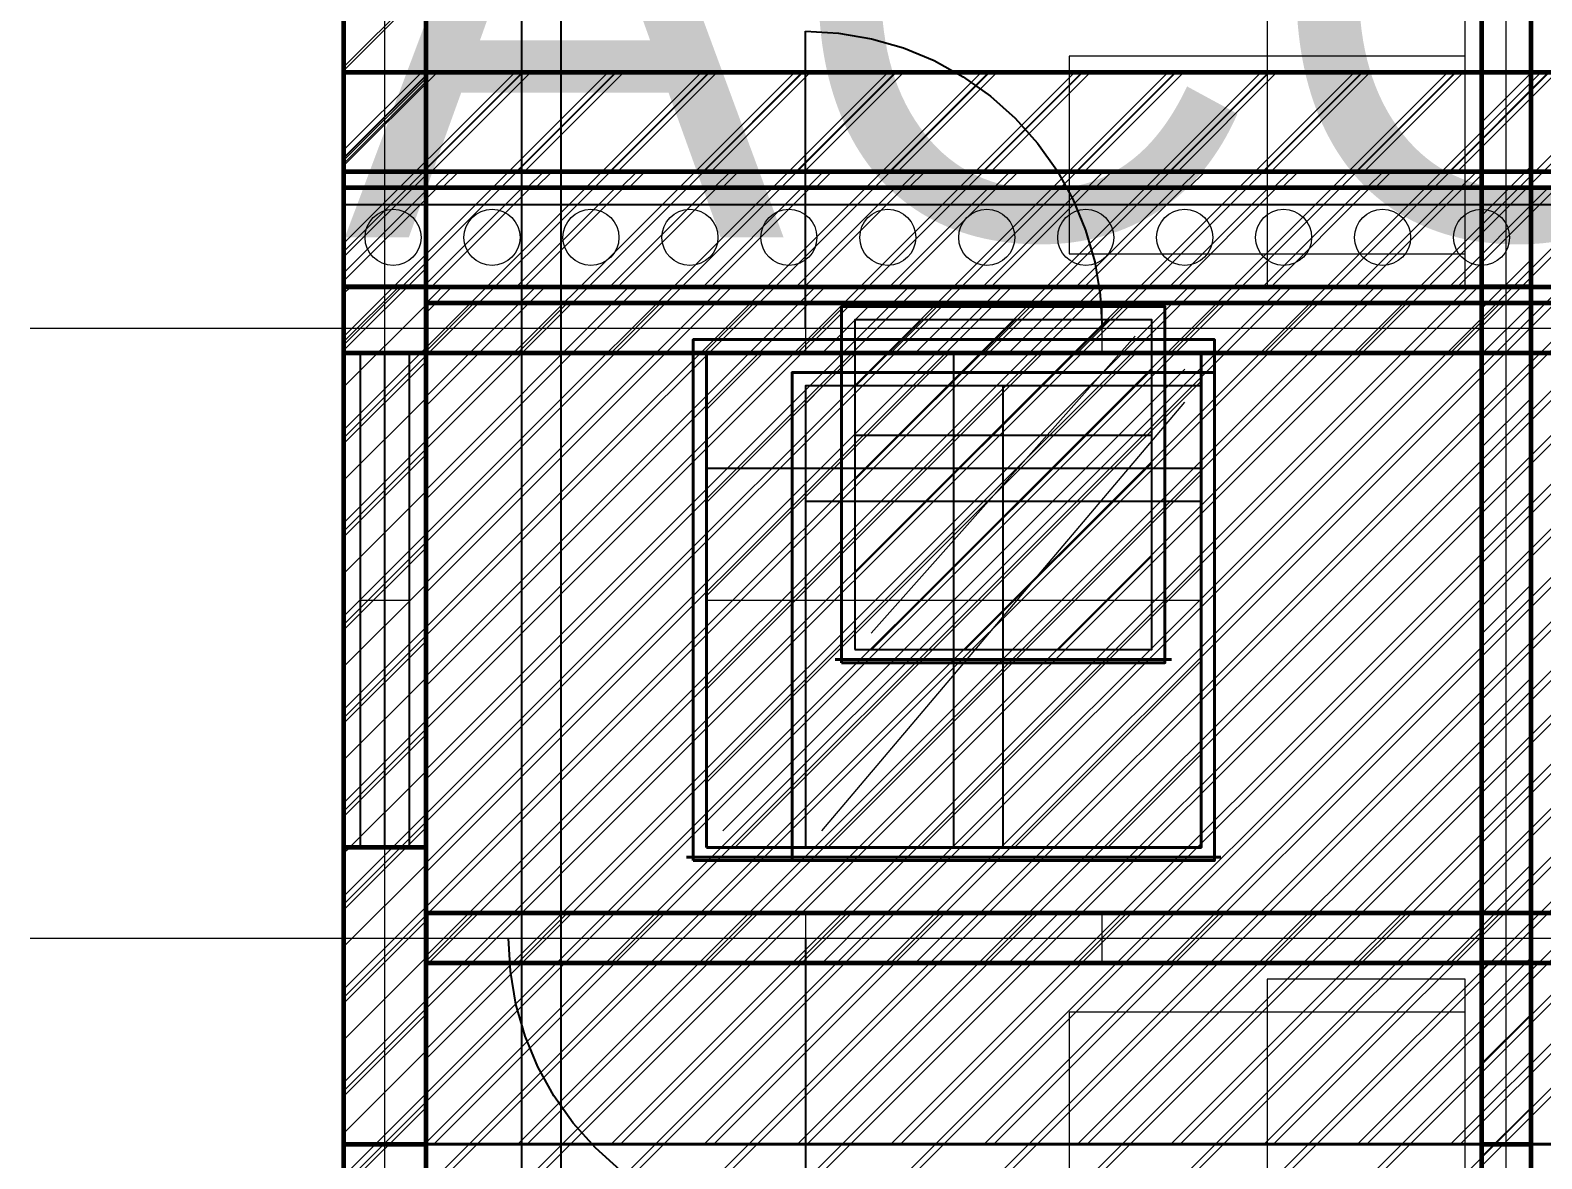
# Model space of a CAD drawing. Header units: metres. Extents: x -8 to 108, y -41 to 108.
# Drawn here: x -0.95 to 3.633, y 3.206 to 6.628 of the extents above; entities that cross this region are included whole.
import ezdxf

# ---------------------------------------------------------------- set-up
doc = ezdxf.new("R2010")
doc.units = ezdxf.units.M
for name, color, linetype, lineweight in [('carpinteria', 7, 'CONTINUOUS', 25), ('eje', 7, 'CONTINUOUS', 13), ('fondo', 7, 'CONTINUOUS', 5), ('hatch', 7, 'CONTINUOUS', 9), ('hatch-2', 7, 'CONTINUOUS', 9), ('hormigon', 7, 'CONTINUOUS', 30), ('marco-fino', 7, 'CONTINUOUS', 25), ('marco-medio', 7, 'CONTINUOUS', 40), ('mobiliario', 7, 'CONTINUOUS', 18), ('muro-corte', 7, 'CONTINUOUS', 60), ('muro-fill', 7, 'CONTINUOUS', 25), ('muro-visto', 7, 'CONTINUOUS', 35), ('sombra', 7, 'CONTINUOUS', 5), ('tabique-fill', 7, 'CONTINUOUS', 30), ('texto', 7, 'CONTINUOUS', 5), ('vidrio', 7, 'CONTINUOUS', 18)]:
    doc.layers.add(name, color=color, linetype=linetype, lineweight=lineweight)

msp = doc.modelspace()

# ---------------------------------------------------------------- linework, layer by layer
at = {"layer": 'carpinteria'}
for p, q in [((0.54, -0.45), (0.54, 6.9)), ((0.54, -0.45), (0.54, 6.9)), ((0.54, -0.45), (0.54, 6.9)), ((0.54, -0.45), (0.54, 6.9)), ((0.66, -0.45), (0.66, 6.9)), ((0.66, -0.45), (0.66, 6.9)), ((0.66, -0.45), (0.66, 6.9)), ((0.66, -0.45), (0.66, 6.9)), ((1.4, 5.725), (1.4, 6.625)), ((1.4, 5.725), (1.4, 6.625)), ((1.4, 5.725), (1.4, 5.725)), ((1.4, 5.725), (1.4, 5.725)), ((0.05, 5.65), (0.2, 5.65)), ((0.125, 4.15), (0.125, 5.65)), ((1.12, 5.65), (2.58, 5.65)), ((1.85, 4.15), (1.85, 5.65)), ((1.85, 4.15), (1.85, 5.65)), ((1.85, 4.15), (1.85, 5.65)), ((2, 4.15), (2, 5.55)), ((1.55, 5.4), (2.45, 5.4)), ((1.1, 5.3), (2.6, 5.3)), ((1.1, 5.3), (2.6, 5.3)), ((1.4, 5.2), (2.6, 5.2)), ((0.05, 4.15), (0.2, 4.15)), ((1.12, 4.15), (2.58, 4.15)), ((1.4, 3.875), (1.4, 2.975)), ((1.4, 3.875), (1.4, 3.875)), ((1.4, 3.875), (1.4, 2.975)), ((1.4, 3.875), (1.4, 3.875))]:
    msp.add_line(p, q, dxfattribs=at)
for points in [[(1.4, 6.625), (1.5008, 6.6193), (1.6003, 6.6024), (1.6973, 6.5745), (1.7905, 6.5359), (1.8788, 6.4871), (1.9611, 6.4286), (2.0364, 6.3614), (2.1036, 6.2861), (2.1621, 6.2038), (2.2109, 6.1155), (2.2495, 6.0223), (2.2774, 5.9253), (2.2943, 5.8258), (2.3, 5.725)], [(1.4, 6.625), (1.5008, 6.6193), (1.6003, 6.6024), (1.6973, 6.5745), (1.7905, 6.5359), (1.8788, 6.4871), (1.9611, 6.4286), (2.0364, 6.3614), (2.1036, 6.2861), (2.1621, 6.2038), (2.2109, 6.1155), (2.2495, 6.0223), (2.2774, 5.9253), (2.2943, 5.8258), (2.3, 5.725)], [(1.4, 2.975), (1.2992, 2.9807), (1.1997, 2.9976), (1.1027, 3.0255), (1.0095, 3.0641), (0.9212, 3.1129), (0.8389, 3.1714), (0.7636, 3.2386), (0.6964, 3.3139), (0.6379, 3.3962), (0.5891, 3.4845), (0.5505, 3.5777), (0.5226, 3.6747), (0.5057, 3.7742), (0.5, 3.875)], [(1.4, 2.975), (1.2992, 2.9807), (1.1997, 2.9976), (1.1027, 3.0255), (1.0095, 3.0641), (0.9212, 3.1129), (0.8389, 3.1714), (0.7636, 3.2386), (0.6964, 3.3139), (0.6379, 3.3962), (0.5891, 3.4845), (0.5505, 3.5777), (0.5226, 3.6747), (0.5057, 3.7742), (0.5, 3.875)]]:
    msp.add_lwpolyline(points, dxfattribs=at)
for points in [[(1.55, 4.75), (2.45, 4.75), (2.45, 5.75), (1.55, 5.75)], [(0.05, 4.15), (0.2, 4.15), (0.2, 5.65), (0.05, 5.65)], [(1.1, 4.15), (2.6, 4.15), (2.6, 5.65), (1.1, 5.65)], [(1.1, 4.15), (2.6, 4.15), (2.6, 5.65), (1.1, 5.65)], [(1.4, 4.15), (2.6, 4.15), (2.6, 5.55), (1.4, 5.55)]]:
    msp.add_lwpolyline(points, close=True, dxfattribs=at)
at = {"layer": 'eje'}
for p, q in [((0.125, -0.95), (0.125, 10.55)), ((0.125, -0.95), (0.125, 10.55)), ((3.525, -0.95), (3.525, 10.55)), ((3.525, -0.95), (3.525, 10.55)), ((-0.95, 5.725), (24.95, 5.725)), ((-0.95, 5.725), (24.95, 5.725)), ((-0.95, 3.875), (24.95, 3.875)), ((-0.95, 3.875), (24.95, 3.875))]:
    msp.add_line(p, q, dxfattribs=at)
at = {"layer": 'fondo'}
for points in [[(1.4, 5.65), (2.3, 5.65), (2.3, 5.8), (1.4, 5.8)], [(1.4, 5.65), (2.3, 5.65), (2.3, 5.8), (1.4, 5.8)], [(1.55, 4.75), (2.45, 4.75), (2.45, 5.75), (1.55, 5.75)], [(1.1, 4.15), (2.6, 4.15), (2.6, 5.65), (1.1, 5.65)], [(1.1, 4.15), (2.6, 4.15), (2.6, 5.65), (1.1, 5.65)], [(1.1, 4.15), (2.6, 4.15), (2.6, 5.65), (1.1, 5.65)], [(1.4, 4.15), (2.6, 4.15), (2.6, 5.55), (1.4, 5.55)], [(1.4, 3.8), (2.3, 3.8), (2.3, 3.95), (1.4, 3.95)], [(1.4, 3.8), (2.3, 3.8), (2.3, 3.95), (1.4, 3.95)]]:
    msp.add_lwpolyline(points, close=True, dxfattribs=at)
at = {"layer": 'hatch'}
for p, q in [((0, 6.5157), (0.25, 6.7657)), ((0, 6.5157), (0.25, 6.7657)), ((0, 6.5054), (0.25, 6.7554)), ((0, 6.5054), (0.25, 6.7554)), ((0, 0.0416), (6.4584, 6.5)), ((0, 0.3245), (6.1755, 6.5)), ((0, 0.6073), (5.8927, 6.5)), ((0, 0.8902), (5.6098, 6.5)), ((0, 1.173), (5.327, 6.5)), ((0, 1.4558), (5.0442, 6.5)), ((0, 1.7387), (4.7613, 6.5)), ((0, 2.0215), (4.4785, 6.5)), ((0, 2.3044), (4.1956, 6.5)), ((0, 2.5872), (3.9128, 6.5)), ((0, 2.8701), (3.6299, 6.5)), ((0, 3.1529), (3.3471, 6.5)), ((0, 3.4357), (3.0643, 6.5)), ((0, 3.7186), (2.7814, 6.5)), ((0, 4.0014), (2.4986, 6.5)), ((0, 4.2843), (2.2157, 6.5)), ((0, 4.5671), (1.9329, 6.5)), ((0, 4.85), (1.65, 6.5)), ((0, 5.1328), (1.3672, 6.5)), ((0, 5.4156), (1.0844, 6.5)), ((0, 5.6985), (0.8015, 6.5)), ((0, 5.9813), (0.5187, 6.5)), ((0, 6.2642), (0.2358, 6.5)), ((0, 6.2416), (0.2584, 6.5)), ((0, 0.0416), (6.4584, 6.5)), ((0, 0.3245), (6.1755, 6.5)), ((0, 0.6073), (5.8927, 6.5)), ((0, 0.8902), (5.6098, 6.5)), ((0, 1.173), (5.327, 6.5)), ((0, 1.4558), (5.0442, 6.5)), ((0, 1.7387), (4.7613, 6.5)), ((0, 2.0215), (4.4785, 6.5)), ((0, 2.3044), (4.1956, 6.5)), ((0, 2.5872), (3.9128, 6.5)), ((0, 2.8701), (3.6299, 6.5)), ((0, 3.1529), (3.3471, 6.5)), ((0, 3.4357), (3.0643, 6.5)), ((0, 3.7186), (2.7814, 6.5)), ((0, 4.0014), (2.4986, 6.5)), ((0, 4.2843), (2.2157, 6.5)), ((0, 4.5671), (1.9329, 6.5)), ((0, 4.85), (1.65, 6.5)), ((0, 5.1328), (1.3672, 6.5)), ((0, 5.4156), (1.0844, 6.5)), ((0, 5.6985), (0.8015, 6.5)), ((0, 5.9813), (0.5187, 6.5)), ((0, 6.2642), (0.2358, 6.5)), ((0, 6.2416), (0.2584, 6.5)), ((0, 0.0167), (6.4833, 6.5)), ((0, 0.2995), (6.2005, 6.5)), ((0, 0.5823), (5.9177, 6.5)), ((0, 0.8652), (5.6348, 6.5)), ((0, 1.148), (5.352, 6.5)), ((0, 1.4309), (5.0691, 6.5)), ((0, 1.7137), (4.7863, 6.5)), ((0, 1.9966), (4.5034, 6.5)), ((0, 2.2794), (4.2206, 6.5)), ((0, 2.5622), (3.9378, 6.5)), ((0, 2.8451), (3.6549, 6.5)), ((0, 3.1279), (3.3721, 6.5)), ((0, 3.4108), (3.0892, 6.5)), ((0, 3.6936), (2.8064, 6.5)), ((0, 3.9765), (2.5235, 6.5)), ((0, 4.2593), (2.2407, 6.5)), ((0, 4.5421), (1.9579, 6.5)), ((0, 4.825), (1.675, 6.5)), ((0, 5.1078), (1.3922, 6.5)), ((0, 5.3907), (1.1093, 6.5)), ((0, 5.6735), (0.8265, 6.5)), ((0, 5.9563), (0.5437, 6.5)), ((0, 6.2392), (0.2608, 6.5)), ((0, 6.2167), (0.2833, 6.5)), ((0, 6.4995), (0.0005, 6.5)), ((0, 0.0167), (6.4833, 6.5)), ((0, 0.2995), (6.2005, 6.5)), ((0, 0.5823), (5.9177, 6.5)), ((0, 0.8652), (5.6348, 6.5)), ((0, 1.148), (5.352, 6.5)), ((0, 1.4309), (5.0691, 6.5)), ((0, 1.7137), (4.7863, 6.5)), ((0, 1.9966), (4.5034, 6.5)), ((0, 2.2794), (4.2206, 6.5)), ((0, 2.5622), (3.9378, 6.5)), ((0, 2.8451), (3.6549, 6.5)), ((0, 3.1279), (3.3721, 6.5)), ((0, 3.4108), (3.0892, 6.5)), ((0, 3.6936), (2.8064, 6.5)), ((0, 3.9765), (2.5235, 6.5)), ((0, 4.2593), (2.2407, 6.5)), ((0, 4.5421), (1.9579, 6.5)), ((0, 4.825), (1.675, 6.5)), ((0, 5.1078), (1.3922, 6.5)), ((0, 5.3907), (1.1093, 6.5)), ((0, 5.6735), (0.8265, 6.5)), ((0, 5.9563), (0.5437, 6.5)), ((0, 6.2392), (0.2608, 6.5)), ((0, 6.2167), (0.2833, 6.5)), ((0, 6.4995), (0.0005, 6.5)), ((0, 6.2328), (0.25, 6.4828)), ((0, 6.2328), (0.25, 6.4828)), ((0, 6.2225), (0.25, 6.4725)), ((0, 6.2225), (0.25, 6.4725)), ((0.2412, 0), (6.7412, 6.5)), ((0.2412, 6.2), (0.5412, 6.5)), ((0.2412, 0), (6.7412, 6.5)), ((0.2412, 6.2), (0.5412, 6.5)), ((0.2662, 0), (6.7662, 6.5)), ((0.2662, 6.2), (0.5662, 6.5)), ((0.2662, 0), (6.7662, 6.5)), ((0.2662, 6.2), (0.5662, 6.5)), ((0.5241, 6.2), (0.8241, 6.5)), ((0.5241, 6.2), (0.8241, 6.5)), ((0.549, 6.2), (0.849, 6.5)), ((0.549, 6.2), (0.849, 6.5)), ((0.8069, 6.2), (1.1069, 6.5)), ((0.8069, 6.2), (1.1069, 6.5)), ((0.8319, 6.2), (1.1319, 6.5)), ((0.8319, 6.2), (1.1319, 6.5)), ((1.0897, 6.2), (1.3897, 6.5)), ((1.0897, 6.2), (1.3897, 6.5)), ((1.1147, 6.2), (1.4147, 6.5)), ((1.1147, 6.2), (1.4147, 6.5)), ((1.3726, 6.2), (1.6726, 6.5)), ((1.3726, 6.2), (1.6726, 6.5)), ((1.3976, 6.2), (1.6976, 6.5)), ((1.3976, 6.2), (1.6976, 6.5)), ((1.6554, 6.2), (1.9554, 6.5)), ((1.6554, 6.2), (1.9554, 6.5)), ((1.6804, 6.2), (1.9804, 6.5)), ((1.6804, 6.2), (1.9804, 6.5)), ((1.9383, 6.2), (2.2383, 6.5)), ((1.9383, 6.2), (2.2383, 6.5)), ((1.9632, 6.2), (2.2632, 6.5)), ((1.9632, 6.2), (2.2632, 6.5)), ((2.2211, 6.2), (2.5211, 6.5)), ((2.2211, 6.2), (2.5211, 6.5)), ((2.2461, 6.2), (2.5461, 6.5)), ((2.2461, 6.2), (2.5461, 6.5)), ((2.504, 6.2), (2.804, 6.5)), ((2.504, 6.2), (2.804, 6.5)), ((2.5289, 6.2), (2.8289, 6.5)), ((2.5289, 6.2), (2.8289, 6.5)), ((2.7868, 6.2), (3.0868, 6.5)), ((2.7868, 6.2), (3.0868, 6.5)), ((2.8118, 6.2), (3.1118, 6.5)), ((2.8118, 6.2), (3.1118, 6.5)), ((3.0696, 6.2), (3.3696, 6.5)), ((3.0696, 6.2), (3.3696, 6.5)), ((3.0946, 6.2), (3.3946, 6.5)), ((3.0946, 6.2), (3.3946, 6.5)), ((3.3525, 6.2), (3.6525, 6.5)), ((3.3525, 6.2), (3.6525, 6.5)), ((3.3775, 6.2), (3.6775, 6.5)), ((3.3775, 6.2), (3.6775, 6.5)), ((3.45, 6.3485), (3.6, 6.4985)), ((3.45, 6.3485), (3.6, 6.4985)), ((0, 5.9397), (0.25, 6.1897)), ((0, 5.9397), (0.25, 6.1897)), ((0.2741, 6.15), (0.3241, 6.2)), ((0.299, 6.15), (0.349, 6.2)), ((0.5569, 6.15), (0.6069, 6.2)), ((0.5819, 6.15), (0.6319, 6.2)), ((0.8397, 6.15), (0.8897, 6.2)), ((0.8647, 6.15), (0.9147, 6.2)), ((1.1226, 6.15), (1.1726, 6.2)), ((1.1476, 6.15), (1.1976, 6.2)), ((1.4054, 6.15), (1.4554, 6.2)), ((1.4304, 6.15), (1.4804, 6.2)), ((1.6883, 6.15), (1.7383, 6.2)), ((1.7132, 6.15), (1.7632, 6.2)), ((1.9711, 6.15), (2.0211, 6.2)), ((1.9961, 6.15), (2.0461, 6.2)), ((2.254, 6.15), (2.304, 6.2)), ((2.2789, 6.15), (2.3289, 6.2)), ((2.5368, 6.15), (2.5868, 6.2)), ((2.5618, 6.15), (2.6118, 6.2)), ((2.8196, 6.15), (2.8696, 6.2)), ((2.8446, 6.15), (2.8946, 6.2)), ((3.1025, 6.15), (3.1525, 6.2)), ((3.1275, 6.15), (3.1775, 6.2)), ((3.3853, 6.15), (3.4353, 6.2)), ((3.4103, 6.15), (3.4603, 6.2)), ((3.45, 6.0657), (3.6, 6.2157)), ((3.45, 6.0657), (3.6, 6.2157)), ((0, 5.8667), (0.2833, 6.15)), ((0, 6.1495), (0.0005, 6.15)), ((0, 5.8916), (0.2584, 6.15)), ((0.2412, 5.85), (0.5412, 6.15)), ((0.2662, 5.85), (0.5662, 6.15)), ((0.5241, 5.85), (0.8241, 6.15)), ((0.549, 5.85), (0.849, 6.15)), ((0.8069, 5.85), (1.1069, 6.15)), ((0.8319, 5.85), (1.1319, 6.15)), ((1.0897, 5.85), (1.3897, 6.15)), ((1.1147, 5.85), (1.4147, 6.15)), ((1.3726, 5.85), (1.6726, 6.15)), ((1.3976, 5.85), (1.6976, 6.15)), ((1.6554, 5.85), (1.9554, 6.15)), ((1.6804, 5.85), (1.9804, 6.15)), ((1.9383, 5.85), (2.2383, 6.15)), ((1.9632, 5.85), (2.2632, 6.15)), ((2.2211, 5.85), (2.5211, 6.15)), ((2.2461, 5.85), (2.5461, 6.15)), ((2.504, 5.85), (2.804, 6.15)), ((2.5289, 5.85), (2.8289, 6.15)), ((2.7868, 5.85), (3.0868, 6.15)), ((2.8118, 5.85), (3.1118, 6.15)), ((3.0696, 5.85), (3.3696, 6.15)), ((3.0946, 5.85), (3.3946, 6.15)), ((3.3525, 5.85), (3.6525, 6.15)), ((3.3775, 5.85), (3.6775, 6.15)), ((3.45, 5.7828), (3.6, 5.9328)), ((3.45, 5.7828), (3.6, 5.9328)), ((0, 5.6569), (0.25, 5.9069)), ((0, 5.6569), (0.25, 5.9069)), ((0, 5.6828), (0.1672, 5.85)), ((0, 5.8284), (0.0216, 5.85)), ((0.25, 3.2549), (2.8451, 5.85)), ((0.25, 3.5377), (2.5623, 5.85)), ((0.25, 3.8206), (2.2794, 5.85)), ((0.25, 4.1034), (1.9966, 5.85)), ((0.25, 4.3862), (1.7138, 5.85)), ((0.25, 4.6691), (1.4309, 5.85)), ((0.25, 4.9519), (1.1481, 5.85)), ((0.25, 5.2348), (0.8652, 5.85)), ((0.25, 5.5176), (0.5824, 5.85)), ((0.25, 5.8005), (0.2995, 5.85)), ((0.25, 3.5088), (2.5912, 5.85)), ((0.25, 3.7916), (2.3084, 5.85)), ((0.25, 4.0745), (2.0255, 5.85)), ((0.25, 4.3573), (1.7427, 5.85)), ((0.25, 4.6402), (1.4598, 5.85)), ((0.25, 4.923), (1.177, 5.85)), ((0.25, 5.2058), (0.8942, 5.85)), ((0.25, 5.4887), (0.6113, 5.85)), ((0.25, 5.7715), (0.3285, 5.85)), ((0.2741, 3.25), (2.8741, 5.85)), ((0.528, 3.25), (3.128, 5.85)), ((0.5569, 3.25), (3.1569, 5.85)), ((0.8108, 3.25), (3.4108, 5.85)), ((0.8397, 3.25), (3.4397, 5.85)), ((1.0937, 3.25), (3.6937, 5.85)), ((1.1226, 3.25), (3.7226, 5.85)), ((1.3765, 3.25), (3.9765, 5.85)), ((1.4054, 3.25), (4.0054, 5.85)), ((1.6593, 3.25), (4.2593, 5.85)), ((1.6883, 3.25), (4.2883, 5.85)), ((1.9422, 3.25), (4.5422, 5.85)), ((1.9711, 3.25), (4.5711, 5.85)), ((2.225, 3.25), (4.825, 5.85)), ((2.254, 3.25), (4.854, 5.85)), ((2.5079, 3.25), (5.1079, 5.85)), ((2.5368, 3.25), (5.1368, 5.85)), ((2.7907, 3.25), (5.3907, 5.85)), ((2.8196, 3.25), (5.4196, 5.85)), ((3.0735, 3.25), (5.6735, 5.85)), ((3.1025, 3.25), (5.7025, 5.85)), ((3.3564, 3.25), (5.9564, 5.85)), ((3.3853, 3.25), (5.9853, 5.85)), ((0, 5.5456), (0.25, 5.7956)), ((0.25, 5.6549), (0.3951, 5.8)), ((0.25, 5.6549), (0.3951, 5.8)), ((0.528, 5.65), (0.678, 5.8)), ((0.528, 5.65), (0.678, 5.8)), ((0.8108, 5.65), (0.9608, 5.8)), ((0.8108, 5.65), (0.9608, 5.8)), ((1.0937, 5.65), (1.2437, 5.8)), ((1.0937, 5.65), (1.2437, 5.8)), ((1.3765, 5.65), (1.5265, 5.8)), ((1.3765, 5.65), (1.5265, 5.8)), ((1.4515, 5.65), (1.6015, 5.8)), ((1.4515, 5.65), (1.6015, 5.8)), ((1.6593, 5.65), (1.8093, 5.8)), ((1.6593, 5.65), (1.8093, 5.8)), ((1.7343, 5.65), (1.8843, 5.8)), ((1.7343, 5.65), (1.8843, 5.8)), ((1.9422, 5.65), (2.0922, 5.8)), ((1.9422, 5.65), (2.0922, 5.8)), ((2.0172, 5.65), (2.1672, 5.8)), ((2.0172, 5.65), (2.1672, 5.8)), ((2.225, 5.65), (2.375, 5.8)), ((2.225, 5.65), (2.375, 5.8)), ((2.5079, 5.65), (2.6579, 5.8)), ((2.5079, 5.65), (2.6579, 5.8)), ((2.7907, 5.65), (2.9407, 5.8)), ((2.7907, 5.65), (2.9407, 5.8)), ((3.0735, 5.65), (3.2235, 5.8)), ((3.0735, 5.65), (3.2235, 5.8)), ((3.3564, 5.65), (3.5064, 5.8)), ((3.3564, 5.65), (3.5064, 5.8)), ((3.45, 5.6456), (3.6, 5.7956)), ((1.55, 4.9814), (2.3186, 5.75)), ((1.55, 5.2642), (2.0358, 5.75)), ((1.55, 5.5471), (1.7529, 5.75)), ((1.1, 4.3471), (2.4029, 5.65)), ((1.1, 4.6299), (2.1201, 5.65)), ((1.1, 4.9127), (1.8373, 5.65)), ((1.1, 5.1956), (1.5544, 5.65)), ((1.1, 5.4784), (1.2716, 5.65)), ((1.1, 4.3471), (2.4029, 5.65)), ((1.1, 4.6299), (2.1201, 5.65)), ((1.1, 4.9127), (1.8373, 5.65)), ((1.1, 5.1956), (1.5544, 5.65)), ((1.1, 5.4784), (1.2716, 5.65)), ((1.1, 4.3471), (2.4029, 5.65)), ((1.1, 4.6299), (2.1201, 5.65)), ((1.1, 4.9127), (1.8373, 5.65)), ((1.1, 5.1956), (1.5544, 5.65)), ((1.1, 5.4784), (1.2716, 5.65)), ((0, 5.374), (0.25, 5.624)), ((0, 5.374), (0.25, 5.624)), ((1.6015, 4.75), (2.45, 5.5985)), ((1.1858, 4.15), (2.6, 5.5642)), ((1.1858, 4.15), (2.6, 5.5642)), ((1.1858, 4.15), (2.6, 5.5642)), ((1.4, 4.3642), (2.5858, 5.55)), ((1.4, 4.6471), (2.3029, 5.55)), ((1.4, 4.9299), (2.0201, 5.55)), ((1.4, 5.2127), (1.7373, 5.55)), ((1.4, 5.4956), (1.4544, 5.55)), ((0, 5.2627), (0.25, 5.5127)), ((3.45, 5.3627), (3.6, 5.5127)), ((0, 5.0912), (0.25, 5.3412)), ((0, 5.0912), (0.25, 5.3412)), ((1.4686, 4.15), (2.6, 5.2814)), ((1.4686, 4.15), (2.6, 5.2814)), ((1.4686, 4.15), (2.6, 5.2814)), ((1.4686, 4.15), (2.6, 5.2814)), ((1.8843, 4.75), (2.45, 5.3157)), ((0, 4.9799), (0.25, 5.2299)), ((3.45, 5.0799), (3.6, 5.2299)), ((0, 4.8083), (0.25, 5.0583)), ((0, 4.8083), (0.25, 5.0583)), ((1.7515, 4.15), (2.6, 4.9985)), ((1.7515, 4.15), (2.6, 4.9985)), ((1.7515, 4.15), (2.6, 4.9985)), ((1.7515, 4.15), (2.6, 4.9985)), ((2.1672, 4.75), (2.45, 5.0328)), ((0, 4.6971), (0.25, 4.9471)), ((3.45, 4.7971), (3.6, 4.9471)), ((0, 4.5255), (0.25, 4.7755)), ((0, 4.5255), (0.25, 4.7755)), ((2.0343, 4.15), (2.6, 4.7157)), ((2.0343, 4.15), (2.6, 4.7157)), ((2.0343, 4.15), (2.6, 4.7157)), ((2.0343, 4.15), (2.6, 4.7157)), ((0, 4.4142), (0.25, 4.6642)), ((3.45, 4.5142), (3.6, 4.6642)), ((0, 4.2426), (0.25, 4.4926)), ((0, 4.2426), (0.25, 4.4926)), ((2.3172, 4.15), (2.6, 4.4328)), ((2.3172, 4.15), (2.6, 4.4328)), ((2.3172, 4.15), (2.6, 4.4328)), ((2.3172, 4.15), (2.6, 4.4328)), ((0, 4.1314), (0.25, 4.3814)), ((3.45, 4.2314), (3.6, 4.3814)), ((0, 3.9598), (0.25, 4.2098)), ((0, 3.9598), (0.25, 4.2098)), ((0, 4.1314), (0.0186, 4.15)), ((0, 3.8485), (0.25, 4.0985)), ((0, 3.8485), (0.25, 4.0985)), ((3.45, 3.9485), (3.6, 4.0985)), ((0.25, 3.8049), (0.3951, 3.95)), ((0.25, 3.8049), (0.3951, 3.95)), ((0.528, 3.8), (0.678, 3.95)), ((0.528, 3.8), (0.678, 3.95)), ((0.8108, 3.8), (0.9608, 3.95)), ((0.8108, 3.8), (0.9608, 3.95)), ((1.0937, 3.8), (1.2437, 3.95)), ((1.0937, 3.8), (1.2437, 3.95)), ((1.3765, 3.8), (1.5265, 3.95)), ((1.3765, 3.8), (1.5265, 3.95)), ((1.4515, 3.8), (1.6015, 3.95)), ((1.4515, 3.8), (1.6015, 3.95)), ((1.6593, 3.8), (1.8093, 3.95)), ((1.6593, 3.8), (1.8093, 3.95)), ((1.7343, 3.8), (1.8843, 3.95)), ((1.7343, 3.8), (1.8843, 3.95)), ((1.9422, 3.8), (2.0922, 3.95)), ((1.9422, 3.8), (2.0922, 3.95)), ((2.0172, 3.8), (2.1672, 3.95)), ((2.0172, 3.8), (2.1672, 3.95)), ((2.225, 3.8), (2.375, 3.95)), ((2.225, 3.8), (2.375, 3.95)), ((2.5079, 3.8), (2.6579, 3.95)), ((2.5079, 3.8), (2.6579, 3.95)), ((2.7907, 3.8), (2.9407, 3.95)), ((2.7907, 3.8), (2.9407, 3.95)), ((3.0735, 3.8), (3.2235, 3.95)), ((3.0735, 3.8), (3.2235, 3.95)), ((3.3564, 3.8), (3.5064, 3.95)), ((3.3564, 3.8), (3.5064, 3.95)), ((0, 3.677), (0.25, 3.927)), ((0, 3.677), (0.25, 3.927)), ((0, 3.5657), (0.25, 3.8157)), ((0, 3.5657), (0.25, 3.8157)), ((3.45, 3.6657), (3.6, 3.8157)), ((3.45, 3.777), (3.473, 3.8)), ((3.45, 3.777), (3.473, 3.8)), ((0, 3.3941), (0.25, 3.6441)), ((0, 3.3941), (0.25, 3.6441)), ((3.45, 3.4941), (3.6, 3.6441)), ((3.45, 3.4941), (3.6, 3.6441)), ((0, 3.2828), (0.25, 3.5328)), ((0, 3.2828), (0.25, 3.5328)), ((3.45, 3.3828), (3.6, 3.5328)), ((0, 3.1113), (0.25, 3.3613)), ((0, 3.1113), (0.25, 3.3613)), ((3.45, 3.2113), (3.6, 3.3613)), ((3.45, 3.2113), (3.6, 3.3613))]:
    msp.add_line(p, q, dxfattribs=at)
at = {"layer": 'hatch-2'}
for centre in [(0.15, 6), (0.15, 6), (0.45, 6), (0.45, 6), (0.75, 6), (0.75, 6), (1.05, 6), (1.05, 6), (1.35, 6), (1.35, 6), (1.65, 6), (1.65, 6), (1.95, 6), (1.95, 6), (2.25, 6), (2.25, 6), (2.55, 6), (2.55, 6), (2.85, 6), (2.85, 6), (3.15, 6), (3.15, 6), (3.45, 6), (3.45, 6)]:
    msp.add_circle(centre, 0.085, dxfattribs=at)
at = {"layer": 'hormigon'}
for points in [[(0, 6.2), (24, 6.2), (24, 6.5), (0, 6.5)], [(0, 6.2), (24, 6.2), (24, 6.5), (0, 6.5)], [(0, 6.2), (9.6, 6.2), (9.6, 6.5), (0, 6.5)], [(0, 6.2), (9.6, 6.2), (9.6, 6.5), (0, 6.5)], [(0.25, 6.15), (9.35, 6.15), (9.35, 6.2), (0.25, 6.2)], [(0.25, 6.15), (23.75, 6.15), (23.75, 6.2), (0.25, 6.2)], [(0, 5.85), (9.6, 5.85), (9.6, 6.15), (0, 6.15)], [(0, 5.85), (24, 5.85), (24, 6.15), (0, 6.15)]]:
    msp.add_lwpolyline(points, close=True, dxfattribs=at)
at = {"layer": 'marco-fino'}
for p, q in [((0, 6.2), (24, 6.2)), ((0, 6.2), (24, 6.2)), ((0, 6.2), (9.6, 6.2)), ((0, 6.2), (9.6, 6.2)), ((0, 6.1), (9.6, 6.1)), ((0, 6.1), (24, 6.1))]:
    msp.add_line(p, q, dxfattribs=at)
for points in [[(0.25, 3.25), (16.65, 3.25), (16.65, 5.85), (0.25, 5.85)], [(0.25, 3.25), (23.75, 3.25), (23.75, 5.85), (0.25, 5.85)]]:
    msp.add_lwpolyline(points, close=True, dxfattribs=at)
at = {"layer": 'marco-medio'}
for p, q in [((1.49, 4.72), (2.51, 4.72)), ((1.04, 4.12), (2.66, 4.12)), ((1.04, 4.12), (2.66, 4.12)), ((1.34, 4.12), (2.66, 4.12)), ((0.25, 3.25), (9.35, 3.25)), ((0.25, 3.25), (23.75, 3.25))]:
    msp.add_line(p, q, dxfattribs=at)
for points in [[(1.51, 4.71), (2.49, 4.71), (2.49, 5.79), (1.51, 5.79)], [(1.06, 4.11), (2.64, 4.11), (2.64, 5.69), (1.06, 5.69)], [(1.06, 4.11), (2.64, 4.11), (2.64, 5.69), (1.06, 5.69)], [(1.1, 4.15), (2.6, 4.15), (2.6, 5.65), (1.1, 5.65)], [(1.36, 4.11), (2.64, 4.11), (2.64, 5.59), (1.36, 5.59)]]:
    msp.add_lwpolyline(points, close=True, dxfattribs=at)
at = {"layer": 'mobiliario'}
for points in [[(2.8, 5.85), (3.4, 5.85), (3.4, 7.65), (2.8, 7.65)], [(2.8, 5.85), (3.4, 5.85), (3.4, 7.65), (2.8, 7.65)], [(2.2, 5.95), (3.4, 5.95), (3.4, 6.55), (2.2, 6.55)], [(2.2, 5.95), (3.4, 5.95), (3.4, 6.55), (2.2, 6.55)], [(2.8, 1.95), (3.4, 1.95), (3.4, 3.75), (2.8, 3.75)], [(2.8, 1.95), (3.4, 1.95), (3.4, 3.75), (2.8, 3.75)], [(2.2, 3.05), (3.4, 3.05), (3.4, 3.65), (2.2, 3.65)], [(2.2, 3.05), (3.4, 3.05), (3.4, 3.65), (2.2, 3.65)]]:
    msp.add_lwpolyline(points, close=True, dxfattribs=at)
at = {"layer": 'muro-corte'}
for points in [[(0, 0.25), (0.25, 0.25), (0.25, 9.35), (0, 9.35)], [(0, 0.25), (0.25, 0.25), (0.25, 9.35), (0, 9.35)], [(3.45, 5.65), (3.6, 5.65), (3.6, 9.35), (3.45, 9.35)], [(3.45, 5.65), (3.6, 5.65), (3.6, 9.35), (3.45, 9.35)], [(0, 6.2), (0.25, 6.2), (0.25, 7.15), (0, 7.15)], [(0, 6.2), (0.25, 6.2), (0.25, 7.15), (0, 7.15)], [(0, 6.2), (24, 6.2), (24, 6.5), (0, 6.5)], [(0, 6.2), (24, 6.2), (24, 6.5), (0, 6.5)], [(0, 6.2), (9.6, 6.2), (9.6, 6.5), (0, 6.5)], [(0, 6.2), (9.6, 6.2), (9.6, 6.5), (0, 6.5)], [(0, 5.85), (9.6, 5.85), (9.6, 6.15), (0, 6.15)], [(0, 5.85), (24, 5.85), (24, 6.15), (0, 6.15)], [(0, 5.65), (0.25, 5.65), (0.25, 5.85), (0, 5.85)], [(0, 3.25), (0.25, 3.25), (0.25, 5.85), (0, 5.85)], [(3.45, 3.25), (3.6, 3.25), (3.6, 5.85), (3.45, 5.85)], [(0.25, 5.65), (16.65, 5.65), (16.65, 5.8), (0.25, 5.8)], [(0.25, 5.65), (16.65, 5.65), (16.65, 5.8), (0.25, 5.8)], [(0, 3.25), (0.25, 3.25), (0.25, 4.15), (0, 4.15)], [(0.25, 3.8), (16.65, 3.8), (16.65, 3.95), (0.25, 3.95)], [(0.25, 3.8), (16.65, 3.8), (16.65, 3.95), (0.25, 3.95)], [(3.45, 0.25), (3.6, 0.25), (3.6, 3.8), (3.45, 3.8)], [(3.45, 0.25), (3.6, 0.25), (3.6, 3.8), (3.45, 3.8)]]:
    msp.add_lwpolyline(points, close=True, dxfattribs=at)
at = {"layer": 'muro-fill'}
for points in [[(0, 0.25), (0.25, 0.25), (0.25, 9.35), (0, 9.35)], [(0, 0.25), (0.25, 0.25), (0.25, 9.35), (0, 9.35)], [(0, 6.2), (0.25, 6.2), (0.25, 7.15), (0, 7.15)], [(0, 6.2), (0.25, 6.2), (0.25, 7.15), (0, 7.15)], [(0, 5.65), (0.25, 5.65), (0.25, 5.85), (0, 5.85)], [(0, 3.25), (0.25, 3.25), (0.25, 5.85), (0, 5.85)], [(0, 3.25), (0.25, 3.25), (0.25, 4.15), (0, 4.15)]]:
    msp.add_lwpolyline(points, close=True, dxfattribs=at)
at = {"layer": 'muro-visto'}
for points in [[(0, 0), (24, 0), (24, 6.5), (0, 6.5)], [(0, 0), (24, 0), (24, 6.5), (0, 6.5)], [(0, 0), (9.6, 0), (9.6, 6.5), (0, 6.5)], [(0, 0), (9.6, 0), (9.6, 6.5), (0, 6.5)]]:
    msp.add_lwpolyline(points, close=True, dxfattribs=at)
at = {"layer": 'sombra'}
for points in [[(0, 0), (24, 0), (24, 6.5), (0, 6.5)], [(0, 0), (24, 0), (24, 6.5), (0, 6.5)], [(0, 0), (9.6, 0), (9.6, 6.5), (0, 6.5)], [(0, 0), (9.6, 0), (9.6, 6.5), (0, 6.5)], [(0.25, 3.25), (16.65, 3.25), (16.65, 5.85), (0.25, 5.85)], [(0.25, 3.25), (23.75, 3.25), (23.75, 5.85), (0.25, 5.85)]]:
    msp.add_lwpolyline(points, close=True, dxfattribs=at)
at = {"layer": 'tabique-fill'}
for points in [[(3.45, 5.65), (3.6, 5.65), (3.6, 9.35), (3.45, 9.35)], [(3.45, 5.65), (3.6, 5.65), (3.6, 9.35), (3.45, 9.35)], [(3.45, 3.25), (3.6, 3.25), (3.6, 5.85), (3.45, 5.85)], [(0.25, 5.65), (16.65, 5.65), (16.65, 5.8), (0.25, 5.8)], [(0.25, 5.65), (16.65, 5.65), (16.65, 5.8), (0.25, 5.8)], [(0.25, 3.8), (16.65, 3.8), (16.65, 3.95), (0.25, 3.95)], [(0.25, 3.8), (16.65, 3.8), (16.65, 3.95), (0.25, 3.95)], [(3.45, 0.25), (3.6, 0.25), (3.6, 3.8), (3.45, 3.8)], [(3.45, 0.25), (3.6, 0.25), (3.6, 3.8), (3.45, 3.8)]]:
    msp.add_lwpolyline(points, close=True, dxfattribs=at)
at = {"layer": 'vidrio'}
for p, q in [((1.6, 4.8), (2.4, 5.7)), ((1.15, 4.2), (2.55, 5.6)), ((1.15, 4.2), (2.55, 5.6)), ((1.45, 4.2), (2.55, 5.5)), ((0.05, 4.9), (0.2, 4.9)), ((1.1, 4.9), (2.6, 4.9))]:
    msp.add_line(p, q, dxfattribs=at)

# ---------------------------------------------------------------- texts
at = {"layer": 'texto'}
msp.add_text('ACCESO', height=1.5, dxfattribs=at).set_placement((0, 6))

doc.saveas('drawing.dxf')
